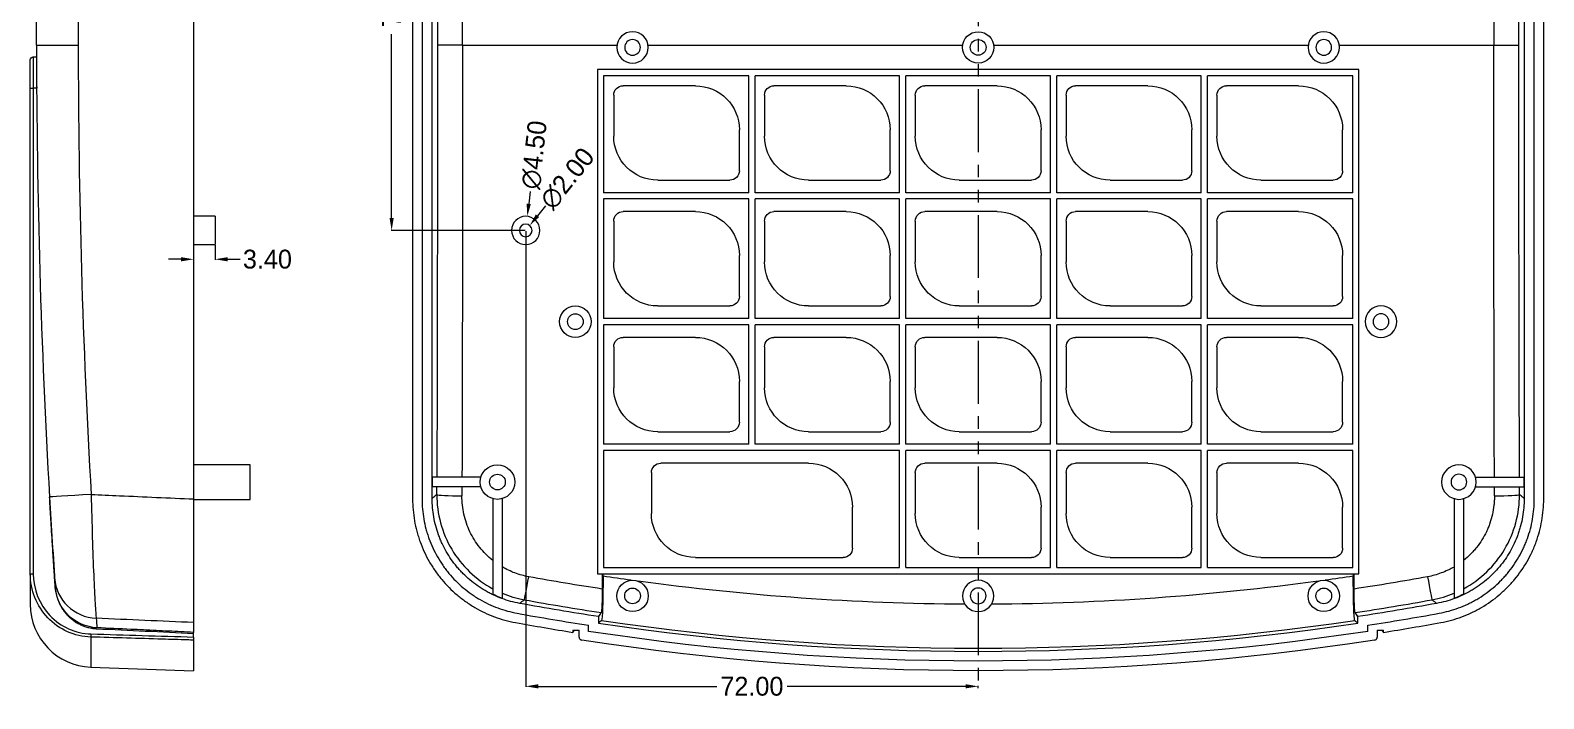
# Model space of a CAD drawing. Extents: x 51 to 693, y 99 to 478.
# Drawn here: x 60.3 to 301.2, y 177.7 to 284 of the extents above; entities that cross this region are included whole.
import ezdxf

# ---------------------------------------------------------------- set-up
doc = ezdxf.new("R2010")
doc.units = 0
doc.header["$MEASUREMENT"] = 0
doc.linetypes.add('PHANTOM', pattern=[2.5, 1.25, -0.25, 0.25, -0.25, 0.25, -0.25])
doc.layers.add('10', color=7, linetype='Continuous')
doc.layers.add('7', color=7, linetype='Continuous')
doc.dimstyles.get("Standard").update_dxf_attribs({"dimtxt": 0.18, "dimasz": 0.18, "dimexe": 0.18, "dimexo": 0.0625, "dimgap": 0.09, "dimtad": 0, "dimtih": 1, "dimtoh": 1, "dimdec": 4, "dimzin": 0, "dimdsep": 46, "dimtxsty": 'Standard', "dimcen": 0.09, "dimadec": 0, "dimazin": 0, "dimtfac": 1, "dimtdec": 4, "dimtofl": 0, "dimtmove": 0, "dimatfit": 3, "dimfxl": 0, "dimtolj": 1, "dimtzin": 0, "dimarcsym": 0})

# ---------------------------------------------------------------- blocks, each defined once
blk = doc.blocks.new('*D582')
at = {"color": 4, "linetype": 'Continuous', "lineweight": 9}
for p, q in [((139.16, 252.08), (139.16, 179.6)), ((141.16, 179.7), (169.57, 179.7)), ((209.16, 179.7), (180.75, 179.7)), ((211.16, 179.39), (211.16, 179.8))]:
    blk.add_line(p, q, dxfattribs=at)
for points in [[(141.16, 180.04), (141.16, 179.37), (139.16, 179.7)], [(209.16, 180.04), (209.16, 179.37), (211.16, 179.7)]]:
    blk.add_solid(points, dxfattribs=at)
at = {"layer": 'Defpoints', "color": 0, "linetype": 'Continuous', "lineweight": 9}
for p in [(139.16, 252.18), (139.16, 179.7), (211.16, 179.29)]:
    blk.add_point(p, dxfattribs=at)
at = {"color": 3, "linetype": 'Continuous', "lineweight": 9, "insert": (175.16, 179.7), "char_height": 3, "attachment_point": 5}
blk.add_mtext('\\A1;72.00', dxfattribs=at)
blk = doc.blocks.new('*D583')
at = {"color": 4, "linetype": 'Continuous', "lineweight": 9}
for p, q in [((116.14, 326.83), (117.93, 326.83)), ((117.83, 324.83), (117.83, 295.59)), ((117.83, 254.18), (117.83, 283.41)), ((139.06, 252.18), (117.73, 252.18))]:
    blk.add_line(p, q, dxfattribs=at)
for points in [[(117.49, 324.83), (118.16, 324.83), (117.83, 326.83)], [(117.49, 254.18), (118.16, 254.18), (117.83, 252.18)]]:
    blk.add_solid(points, dxfattribs=at)
at = {"layer": 'Defpoints', "color": 0, "linetype": 'Continuous', "lineweight": 9}
for p in [(116.04, 326.83), (117.83, 252.18), (139.16, 252.18)]:
    blk.add_point(p, dxfattribs=at)
at = {"color": 3, "linetype": 'Continuous', "lineweight": 9, "insert": (117.83, 289.5), "char_height": 3, "attachment_point": 5, "rotation": 90}
blk.add_mtext('\\A1;74.65', dxfattribs=at)
blk = doc.blocks.new('*D584')
at = {"color": 4, "linetype": 'Continuous', "lineweight": 9}
blk.add_line((139.87, 258.39), (139.64, 256.4), dxfattribs=at)
blk.add_solid([(139.31, 256.44), (139.97, 256.36), (139.42, 254.42)], dxfattribs=at)
at = {"layer": 'Defpoints', "color": 0, "linetype": 'Continuous', "lineweight": 9}
for p in [(139.42, 254.42), (138.91, 249.94)]:
    blk.add_point(p, dxfattribs=at)
at = {"color": 3, "linetype": 'Continuous', "lineweight": 9, "insert": (140.53, 264.19), "char_height": 3, "attachment_point": 5, "rotation": 83.5157}
blk.add_mtext('\\A1;∅4.50', dxfattribs=at)
blk = doc.blocks.new('*D585')
at = {"color": 4, "linetype": 'Continuous', "lineweight": 9}
blk.add_line((142.3, 256.08), (141.04, 254.52), dxfattribs=at)
blk.add_solid([(140.78, 254.73), (141.3, 254.31), (139.79, 252.96)], dxfattribs=at)
at = {"layer": 'Defpoints', "color": 0, "linetype": 'Continuous', "lineweight": 9}
for p in [(139.79, 252.96), (138.54, 251.4)]:
    blk.add_point(p, dxfattribs=at)
at = {"color": 3, "linetype": 'Continuous', "lineweight": 9, "insert": (145.8, 260.43), "char_height": 3, "attachment_point": 5, "rotation": 51.1749}
blk.add_mtext('\\A1;∅2.00', dxfattribs=at)
blk = doc.blocks.new('*D586')
at = {"color": 4, "linetype": 'Continuous', "lineweight": 9}
for p, q in [((86.32, 249.83), (86.32, 247.5)), ((89.72, 249.83), (89.72, 247.5)), ((84.32, 247.6), (82.32, 247.6)), ((91.72, 247.6), (93.72, 247.6))]:
    blk.add_line(p, q, dxfattribs=at)
for points in [[(84.32, 247.93), (84.32, 247.26), (86.32, 247.6)], [(91.72, 247.93), (91.72, 247.26), (89.72, 247.6)]]:
    blk.add_solid(points, dxfattribs=at)
at = {"layer": 'Defpoints', "color": 0, "linetype": 'Continuous', "lineweight": 9}
for p in [(86.32, 249.93), (89.72, 249.93), (89.72, 247.6)]:
    blk.add_point(p, dxfattribs=at)
at = {"color": 3, "linetype": 'Continuous', "lineweight": 9, "insert": (98.06, 247.6), "char_height": 3, "attachment_point": 5}
blk.add_mtext('\\A1;3.40', dxfattribs=at)

msp = doc.modelspace()

# ---------------------------------------------------------------- linework, layer by layer
at = {"linetype": 'Continuous', "lineweight": 9}
for p, q in [((125.014, 210.204), (125.018, 211.43)), ((297.313, 210.204), (297.31, 211.43))]:
    msp.add_line(p, q, dxfattribs=at)
at = {"layer": '10', "color": 7, "linetype": 'Continuous', "lineweight": 9}
for p, q in [((61.321, 281.649), (61.321, 349.975)), ((67.954, 349.975), (67.954, 281.649)), ((293.211, 339.43), (293.211, 281.649)), ((297.205, 281.649), (297.205, 339.43)), ((86.321, 320.554), (86.321, 209.49)), ((121.164, 320.554), (121.164, 209.49)), ((122.664, 320.554), (122.664, 209.49)), ((124.273, 209.585), (124.273, 320.554)), ((298.055, 320.554), (298.055, 209.585)), ((299.664, 209.49), (299.664, 320.554)), ((301.164, 209.49), (301.164, 320.554)), ((125.122, 286.13), (125.122, 281.649)), ((129.117, 281.649), (129.117, 285.946)), ((60.803, 279.789), (61.322, 279.807)), ((61.321, 281.649), (67.954, 281.649)), ((129.117, 281.649), (125.122, 281.649)), ((129.117, 281.649), (153.691, 281.649)), ((158.636, 281.649), (208.691, 281.649)), ((213.636, 281.649), (263.691, 281.649)), ((268.636, 281.649), (293.211, 281.649)), ((293.211, 281.649), (297.205, 281.649)), ((60.321, 274.792), (60.321, 279.289)), ((271.764, 277.78), (150.564, 277.78)), ((150.564, 277.78), (150.564, 197.58)), ((271.764, 197.58), (271.764, 277.78)), ((60.321, 274.792), (60.803, 274.792)), ((60.321, 197.591), (60.321, 274.792)), ((61.339, 274.81), (60.803, 274.792)), ((60.803, 274.792), (60.803, 197.591)), ((151.564, 276.78), (151.564, 258.18)), ((174.664, 276.78), (151.564, 276.78)), ((166.164, 275.18), (154.664, 275.18)), ((174.664, 258.18), (174.664, 276.78)), ((175.664, 258.18), (175.664, 276.78)), ((198.664, 276.78), (175.664, 276.78)), ((190.164, 275.18), (178.664, 275.18)), ((198.664, 258.18), (198.664, 276.78)), ((222.664, 276.78), (199.664, 276.78)), ((199.664, 258.18), (199.664, 276.78)), ((214.164, 275.18), (202.664, 275.18)), ((222.664, 258.18), (222.664, 276.78)), ((246.664, 276.78), (223.664, 276.78)), ((223.664, 258.18), (223.664, 276.78)), ((238.164, 275.18), (226.664, 275.18)), ((246.664, 258.18), (246.664, 276.78)), ((270.764, 276.78), (247.664, 276.78)), ((247.664, 258.18), (247.664, 276.78)), ((262.164, 275.18), (250.664, 275.18)), ((270.764, 258.18), (270.764, 276.78)), ((153.164, 273.68), (153.164, 267.18)), ((177.164, 273.68), (177.164, 267.18)), ((201.164, 273.68), (201.164, 267.18)), ((225.164, 273.68), (225.164, 267.18)), ((249.164, 273.68), (249.164, 267.18)), ((173.164, 261.68), (173.164, 268.18)), ((197.164, 261.68), (197.164, 268.18)), ((221.164, 261.68), (221.164, 268.18)), ((245.164, 261.68), (245.164, 268.18)), ((269.164, 261.68), (269.164, 268.18)), ((160.164, 260.18), (171.664, 260.18)), ((184.164, 260.18), (195.664, 260.18)), ((208.164, 260.18), (219.664, 260.18)), ((232.164, 260.18), (243.664, 260.18)), ((256.164, 260.18), (267.664, 260.18)), ((174.664, 258.18), (151.564, 258.18)), ((198.664, 258.18), (175.664, 258.18)), ((222.664, 258.18), (199.664, 258.18)), ((246.664, 258.18), (223.664, 258.18)), ((270.764, 258.18), (247.664, 258.18)), ((151.564, 257.18), (151.564, 238.18)), ((174.664, 257.18), (151.564, 257.18)), ((174.664, 238.18), (174.664, 257.18)), ((198.664, 257.18), (175.664, 257.18)), ((175.664, 238.18), (175.664, 257.18)), ((198.664, 238.18), (198.664, 257.18)), ((199.664, 238.18), (199.664, 257.18)), ((222.664, 257.18), (199.664, 257.18)), ((222.664, 238.18), (222.664, 257.18)), ((246.664, 257.18), (223.664, 257.18)), ((223.664, 238.18), (223.664, 257.18)), ((246.664, 238.18), (246.664, 257.18)), ((270.764, 257.18), (247.664, 257.18)), ((247.664, 238.18), (247.664, 257.18)), ((270.764, 238.18), (270.764, 257.18)), ((153.164, 253.68), (153.164, 247.18)), ((166.164, 255.18), (154.664, 255.18)), ((177.164, 253.68), (177.164, 247.18)), ((190.164, 255.18), (178.664, 255.18)), ((201.164, 253.68), (201.164, 247.18)), ((214.164, 255.18), (202.664, 255.18)), ((225.164, 253.68), (225.164, 247.18)), ((238.164, 255.18), (226.664, 255.18)), ((249.164, 253.68), (249.164, 247.18)), ((262.164, 255.18), (250.664, 255.18)), ((173.164, 241.68), (173.164, 248.18)), ((197.164, 241.68), (197.164, 248.18)), ((221.164, 241.68), (221.164, 248.18)), ((245.164, 241.68), (245.164, 248.18)), ((269.164, 241.68), (269.164, 248.18)), ((160.164, 240.18), (171.664, 240.18)), ((184.164, 240.18), (195.664, 240.18)), ((208.164, 240.18), (219.664, 240.18)), ((232.164, 240.18), (243.664, 240.18)), ((256.164, 240.18), (267.664, 240.18)), ((174.664, 238.18), (151.564, 238.18)), ((151.564, 237.18), (151.564, 218.18)), ((174.664, 237.18), (151.564, 237.18)), ((174.664, 218.18), (174.664, 237.18)), ((198.664, 238.18), (175.664, 238.18)), ((198.664, 237.18), (175.664, 237.18)), ((175.664, 218.18), (175.664, 237.18)), ((198.664, 218.18), (198.664, 237.18)), ((222.664, 238.18), (199.664, 238.18)), ((222.664, 237.18), (199.664, 237.18)), ((199.664, 218.18), (199.664, 237.18)), ((222.664, 218.18), (222.664, 237.18)), ((246.664, 238.18), (223.664, 238.18)), ((246.664, 237.18), (223.664, 237.18)), ((223.664, 218.18), (223.664, 237.18)), ((246.664, 218.18), (246.664, 237.18)), ((270.764, 238.18), (247.664, 238.18)), ((270.764, 237.18), (247.664, 237.18)), ((247.664, 218.18), (247.664, 237.18)), ((270.764, 218.18), (270.764, 237.18)), ((153.164, 233.68), (153.164, 227.18)), ((166.164, 235.18), (154.664, 235.18)), ((177.164, 233.68), (177.164, 227.18)), ((190.164, 235.18), (178.664, 235.18)), ((201.164, 233.68), (201.164, 227.18)), ((214.164, 235.18), (202.664, 235.18)), ((225.164, 233.68), (225.164, 227.18)), ((238.164, 235.18), (226.664, 235.18)), ((249.164, 233.68), (249.164, 227.18)), ((262.164, 235.18), (250.664, 235.18)), ((173.164, 221.68), (173.164, 228.18)), ((197.164, 221.68), (197.164, 228.18)), ((221.164, 221.68), (221.164, 228.18)), ((245.164, 221.68), (245.164, 228.18)), ((269.164, 221.68), (269.164, 228.18)), ((160.164, 220.18), (171.664, 220.18)), ((184.164, 220.18), (195.664, 220.18)), ((208.164, 220.18), (219.664, 220.18)), ((232.164, 220.18), (243.664, 220.18)), ((256.164, 220.18), (267.664, 220.18)), ((174.664, 218.18), (151.564, 218.18)), ((198.664, 217.18), (151.564, 217.18)), ((151.564, 217.18), (151.564, 198.58)), ((198.664, 218.18), (175.664, 218.18)), ((198.664, 198.58), (198.664, 217.18)), ((222.664, 218.18), (199.664, 218.18)), ((199.664, 198.58), (199.664, 217.18)), ((222.664, 217.18), (199.664, 217.18)), ((222.664, 198.58), (222.664, 217.18)), ((246.664, 218.18), (223.664, 218.18)), ((246.664, 217.18), (223.664, 217.18)), ((223.664, 198.58), (223.664, 217.18)), ((246.664, 198.58), (246.664, 217.18)), ((270.764, 218.18), (247.664, 218.18)), ((247.664, 198.58), (247.664, 217.18)), ((270.764, 217.18), (247.664, 217.18)), ((270.764, 198.58), (270.764, 217.18)), ((95.321, 214.93), (86.321, 214.93)), ((95.321, 212.18), (95.321, 214.93)), ((184.164, 215.18), (160.664, 215.18)), ((214.164, 215.18), (202.664, 215.18)), ((238.164, 215.18), (226.664, 215.18)), ((262.164, 215.18), (250.664, 215.18)), ((95.321, 209.43), (95.321, 212.18)), ((124.325, 211.43), (124.325, 212.93)), ((132.018, 212.93), (124.325, 212.93)), ((159.164, 213.68), (159.164, 207.18)), ((201.164, 213.68), (201.164, 207.18)), ((225.164, 213.68), (225.164, 207.18)), ((249.164, 213.68), (249.164, 207.18)), ((290.309, 212.93), (298.002, 212.93)), ((298.002, 212.93), (298.002, 211.43)), ((132.018, 211.43), (124.325, 211.43)), ((133.914, 209.534), (133.914, 194.343)), ((135.414, 209.534), (135.414, 193.705)), ((286.914, 209.534), (286.914, 193.705)), ((288.414, 209.534), (288.414, 194.343)), ((290.309, 211.43), (298.002, 211.43)), ((86.321, 209.43), (95.321, 209.43)), ((191.164, 201.68), (191.164, 208.18)), ((221.164, 201.68), (221.164, 208.18)), ((245.164, 201.68), (245.164, 208.18)), ((269.164, 201.68), (269.164, 208.18)), ((166.164, 200.18), (189.664, 200.18)), ((208.164, 200.18), (219.664, 200.18)), ((232.164, 200.18), (243.664, 200.18)), ((256.164, 200.18), (267.664, 200.18)), ((60.321, 197.591), (60.803, 197.591)), ((60.321, 197.591), (60.321, 192.745)), ((150.564, 197.58), (271.764, 197.58)), ((151.469, 197.219), (151.469, 197.58)), ((151.564, 198.58), (198.664, 198.58)), ((199.664, 198.58), (222.664, 198.58)), ((223.664, 198.58), (246.664, 198.58)), ((247.664, 198.58), (270.764, 198.58)), ((270.859, 197.58), (270.859, 197.219)), ((150.735, 190.801), (150.735, 189.752)), ((271.592, 189.752), (271.592, 190.801)), ((86.321, 189.842), (86.321, 188.285)), ((86.321, 187.543), (86.321, 188.127)), ((146.665, 188.628), (147.665, 188.628)), ((147.664, 187.543), (147.664, 188.127)), ((149.164, 188.441), (149.164, 189.412)), ((273.164, 188.441), (273.164, 189.412)), ((274.663, 188.628), (275.663, 188.628)), ((274.664, 188.127), (274.664, 187.543)), ((69.972, 187.538), (69.972, 182.751)), ((86.321, 187.049), (86.321, 182.18)), ((69.972, 182.751), (86.321, 182.18))]:
    msp.add_line(p, q, dxfattribs=at)
at = {"layer": '10', "color": 1, "linetype": 'Continuous', "lineweight": 9}
for p, q in [((89.721, 254.43), (86.321, 254.43)), ((89.721, 254.43), (89.721, 252.18)), ((89.721, 252.18), (89.721, 249.93)), ((86.32, 249.93), (89.721, 249.93))]:
    msp.add_line(p, q, dxfattribs=at)
at = {"layer": '10', "color": 7, "linetype": 'Continuous', "lineweight": 9, "extrusion": (0, 0, -1)}
for centre, radius in [((-156.164, 281.28), 2.5), ((-156.164, 281.28), 1.25), ((-266.164, 281.28), 2.5), ((-266.164, 281.28), 1.25), ((-275.264, 237.68), 2.5), ((-275.264, 237.68), 1.25), ((-287.664, 212.18), 2.75), ((-287.664, 212.18), 1.25), ((-211.164, 194.08), 2.5), ((-211.164, 194.08), 1.25)]:
    msp.add_circle(centre, radius, dxfattribs=at)
at = {"layer": '10', "color": 7, "linetype": 'Continuous', "lineweight": 9}
for centre, radius in [((211.164, 281.28), 2.5), ((211.164, 281.28), 1.25), ((147.064, 237.68), 2.5), ((147.064, 237.68), 1.25), ((134.664, 212.18), 2.75), ((134.664, 212.18), 1.25), ((156.164, 194.08), 2.5), ((156.164, 194.08), 1.25), ((266.164, 194.08), 2.5), ((266.164, 194.08), 1.25)]:
    msp.add_circle(centre, radius, dxfattribs=at)
at = {"layer": '10', "color": 1, "linetype": 'Continuous', "lineweight": 9, "extrusion": (1.22461e-16, 0, -1)}
for radius in [2.25, 1]:
    msp.add_circle((-139.164, 252.18), radius, dxfattribs=at)
at = {"layer": '10', "color": 7, "linetype": 'Continuous', "lineweight": 9, "extrusion": (1.22461e-16, 0, -1)}
for centre, radius, start, end in [((-60.821, 279.289), 0.5, 0, 88), ((-154.664, 273.68), 1.5, 0, 90), ((-166.164, 268.18), 7, 90, 180), ((-178.664, 273.68), 1.5, 0, 90), ((-190.164, 268.18), 7, 90, 180), ((-202.664, 273.68), 1.5, 0, 90), ((-214.164, 268.18), 7, 90, 180), ((-226.664, 273.68), 1.5, 0, 90), ((-238.164, 268.18), 7, 90, 180), ((-250.664, 273.68), 1.5, 0, 90), ((-262.164, 268.18), 7, 90, 180), ((-160.164, 267.18), 7, 270, 0), ((-184.164, 267.18), 7, 270, 0), ((-208.164, 267.18), 7, 270, 0), ((-232.164, 267.18), 7, 270, 0), ((-256.164, 267.18), 7, 270, 0), ((-171.664, 261.68), 1.5, 180, 270), ((-195.664, 261.68), 1.5, 180, 270), ((-219.664, 261.68), 1.5, 180, 270), ((-243.664, 261.68), 1.5, 180, 270), ((-267.664, 261.68), 1.5, 180, 270), ((-154.664, 253.68), 1.5, 0, 90), ((-166.164, 248.18), 7, 90, 180), ((-178.664, 253.68), 1.5, 0, 90), ((-190.164, 248.18), 7, 90, 180), ((-202.664, 253.68), 1.5, 0, 90), ((-214.164, 248.18), 7, 90, 180), ((-226.664, 253.68), 1.5, 0, 90), ((-238.164, 248.18), 7, 90, 180), ((-250.664, 253.68), 1.5, 0, 90), ((-262.164, 248.18), 7, 90, 180), ((-160.164, 247.18), 7, 270, 0), ((-184.164, 247.18), 7, 270, 0), ((-208.164, 247.18), 7, 270, 0), ((-232.164, 247.18), 7, 270, 0), ((-256.164, 247.18), 7, 270, 0), ((-171.664, 241.68), 1.5, 180, 270), ((-195.664, 241.68), 1.5, 180, 270), ((-219.664, 241.68), 1.5, 180, 270), ((-243.664, 241.68), 1.5, 180, 270), ((-267.664, 241.68), 1.5, 180, 270), ((-154.664, 233.68), 1.5, 0, 90), ((-166.164, 228.18), 7, 90, 180), ((-178.664, 233.68), 1.5, 0, 90), ((-190.164, 228.18), 7, 90, 180), ((-202.664, 233.68), 1.5, 0, 90), ((-214.164, 228.18), 7, 90, 180), ((-226.664, 233.68), 1.5, 0, 90), ((-238.164, 228.18), 7, 90, 180), ((-250.664, 233.68), 1.5, 0, 90), ((-262.164, 228.18), 7, 90, 180), ((-160.164, 227.18), 7, 270, 0), ((-184.164, 227.18), 7, 270, 0), ((-208.164, 227.18), 7, 270, 0), ((-232.164, 227.18), 7, 270, 0), ((-256.164, 227.18), 7, 270, 0), ((-171.664, 221.68), 1.5, 180, 270), ((-195.664, 221.68), 1.5, 180, 270), ((-219.664, 221.68), 1.5, 180, 270), ((-243.664, 221.68), 1.5, 180, 270), ((-267.664, 221.68), 1.5, 180, 270), ((-160.664, 213.68), 1.5, 0, 90), ((-184.164, 208.18), 7, 90, 180), ((-202.664, 213.68), 1.5, 0, 90), ((-214.164, 208.18), 7, 90, 180), ((-226.664, 213.68), 1.5, 0, 90), ((-238.164, 208.18), 7, 90, 180), ((-250.664, 213.68), 1.5, 0, 90), ((-262.164, 208.18), 7, 90, 180), ((-166.164, 207.18), 7, 270, 0), ((-208.164, 207.18), 7, 270, 0), ((-232.164, 207.18), 7, 270, 0), ((-256.164, 207.18), 7, 270, 0), ((-189.664, 201.68), 1.5, 180, 270), ((-219.664, 201.68), 1.5, 180, 270), ((-243.664, 201.68), 1.5, 180, 270), ((-267.664, 201.68), 1.5, 180, 270), ((-211.164, 593.18), 400.435, 277.92621, 278.57334), ((-211.164, 593.18), 400.435, 270.30293, 277.76682), ((-211.164, 593.18), 400.435, 262.23318, 269.69707), ((-211.164, 593.18), 400.435, 261.42666, 262.07379), ((-211.164, 593.18), 411, 261.17181, 278.82819)]:
    msp.add_arc(centre, radius, start, end, dxfattribs=at)
at = {"layer": '10', "color": 7, "linetype": 'Continuous', "lineweight": 9}
for centre, radius, start, end in [((70.321, 192.745), 10, 180, 268), ((211.164, 593.18), 408.5, 259.65675, 261.27021), ((211.164, 593.18), 408.5, 278.72979, 280.34325), ((211.164, 593.18), 410, 259.65675, 260.94883), ((211.164, 593.18), 407.928, 261.48116, 278.51884), ((211.164, 593.18), 407.431, 261.54141, 278.45859), ((211.164, 593.18), 410, 279.05117, 280.34325)]:
    msp.add_arc(centre, radius, start, end, dxfattribs=at)
at = {"layer": '10', "color": 7, "linetype": 'Continuous', "lineweight": 9, "extrusion": (0, 0, -1)}
for radius, start, end in [(406.891, 278.54072, 280.3294), (406.891, 259.6706, 261.45928), (409.46, 261.29084, 278.70916)]:
    msp.add_arc((-211.164, 593.18), radius, start, end, dxfattribs=at)
at = {"layer": '10', "color": 7, "linetype": 'Continuous', "lineweight": 9}
for centre, major_axis, ratio, start_param, end_param in [((60.821, 274.786), (-0.017, 5.002), 0.0034844, 0.0001095, 1.5696879), ((1309.276, 281.649), (0, 1247.956), 1, 1.5707963, 1.6284012), ((1308.91, 281.649), (-1240.956, 0), 1, 0, 0.0576049), ((70.379, 210.204), (-6.988, -0.403), 0.0030173, 4.7646619, 6.2831853), ((1309.276, 281.649), (0, 1247.956), 1, 1.6284008, 1.6399514), ((129.009, 210.204), (-4, 0.012), 0.0575728, 0.052447, 1.5709703), ((293.319, 210.204), (4, 0.012), 0.0575728, 4.712215, 6.2307384), ((71.184, 197.393), (-6.984, -0.475), 0.9838749, 0, 1.4515765), ((139.64, 197.393), (-0.714, -3.936), 0.0121438, 0.0523637, 1.5039403), ((282.687, 197.393), (0.714, -3.936), 0.0121438, 4.779245, 6.2308216), ((69.989, 188.032), (-0.015, -0.5), 0.0348839, 4.7134338, 6.1302974)]:
    msp.add_ellipse(centre, major_axis=major_axis, ratio=ratio, start_param=start_param, end_param=end_param, dxfattribs=at)
at = {"layer": '10', "color": 7, "linetype": 'Continuous', "lineweight": 9, "extrusion": (1.22461e-16, 2.18953e-47, -1)}
msp.add_ellipse((60.086, 281.649), major_axis=(0, 1240.956), ratio=0.0524078, start_param=1.5707963, end_param=1.6262011, dxfattribs=at)
at = {"layer": '10', "color": 7, "linetype": 'Continuous', "lineweight": 9, "extrusion": (1.22461e-16, 0, -1)}
for centre, major_axis, ratio, start_param, end_param in [((64.081, 281.649), (0, 1244.956), 0.0522394, 1.5707963, 1.6260229), ((358.247, 281.649), (0, 1244.956), 0.0522394, 4.6571624, 4.712389), ((362.241, 281.649), (0, 1240.956), 0.0524078, 4.6569842, 4.712389), ((64.486, 281.206), (0.023, 1241.052), 0.0520772, 1.6270488, 1.6282241), ((107.916, 281.734), (-0.003, 1245.573), 0.0349378, 1.6384107, 1.6403472), ((314.242, 281.401), (-0.009, 1243.13), 0.0348703, 4.64297, 4.6449103)]:
    msp.add_ellipse(centre, major_axis=major_axis, ratio=ratio, start_param=start_param, end_param=end_param, dxfattribs=at)
at = {"layer": '10', "color": 7, "linetype": 'Continuous', "lineweight": 9, "extrusion": (1.22461e-16, 1.50463e-36, -1)}
msp.add_ellipse((359.807, 283.353), major_axis=(0.09, 1259.881), ratio=0.0528595, start_param=4.654109, end_param=4.6552668, dxfattribs=at)
at = {"layer": '10', "color": 7, "linetype": 'Continuous', "lineweight": 9}
for points, knots in [([(61.322, 279.807), (61.304, 279.806), (61.292, 279.263), (61.297, 277.42), (61.312, 276.13), (61.339, 274.81)], [0, 0, 0, 0, 0.5, 0.5, 1, 1, 1, 1]), ([(64.2, 196.918), (64.196, 196.987), (64.19, 197.072), (64.176, 197.274), (64.168, 197.39), (64.142, 197.785), (64.12, 198.109), (64.088, 198.591), (64.081, 198.692), (64.067, 198.899), (64.06, 199.006), (64.038, 199.337), (64.023, 199.569), (63.975, 200.303), (63.94, 200.841), (63.892, 201.576), (63.883, 201.726), (63.863, 202.03), (63.853, 202.184), (63.824, 202.651), (63.803, 202.971), (63.742, 203.953), (63.699, 204.638), (63.644, 205.535), (63.633, 205.716), (63.611, 206.078), (63.6, 206.26), (63.567, 206.808), (63.545, 207.176), (63.479, 208.287), (63.435, 209.039), (63.391, 209.801)], [0, 0, 0, 0, 0.0625, 0.0625, 0.125, 0.125, 0.25, 0.25, 0.28125, 0.28125, 0.3125, 0.3125, 0.375, 0.375, 0.5, 0.5, 0.53125, 0.53125, 0.5625, 0.5625, 0.625, 0.625, 0.75, 0.75, 0.78125, 0.78125, 0.8125, 0.8125, 0.875, 0.875, 1, 1, 1, 1]), ([(70.013, 210.204), (70.065, 207.865), (70.126, 205.586), (70.263, 201.193), (70.336, 199.18), (70.487, 195.594), (70.561, 194.09), (70.701, 191.74), (70.764, 190.933), (70.818, 190.514)], [0, 0, 0, 0, 0.25, 0.25, 0.5, 0.5, 0.75, 0.75, 1, 1, 1, 1]), ([(70.013, 210.204), (71.511, 210.138), (73.009, 210.073), (74.507, 210.007), (78.445, 209.835), (82.383, 209.662), (86.321, 209.49)], [0, 0, 0, 0, 0.2756058, 0.2756058, 0.2756058, 1, 1, 1, 1]), ([(125.014, 210.204), (124.936, 210.138), (124.857, 210.073), (124.779, 210.007), (124.61, 209.866), (124.441, 209.725), (124.273, 209.585)], [0, 0, 0, 0, 0.3176159, 0.3176159, 0.3176159, 1, 1, 1, 1]), ([(138.205, 192.883), (137.229, 193.061), (136.282, 193.321), (134.905, 193.83), (134.453, 194.019), (133.786, 194.334), (133.566, 194.443), (133.128, 194.673), (132.911, 194.793), (131.841, 195.417), (131.04, 195.984), (129.918, 196.931), (129.557, 197.263), (129.037, 197.786), (128.867, 197.965), (128.534, 198.33), (128.37, 198.518), (127.578, 199.468), (127.018, 200.273), (126.286, 201.546), (126.061, 201.981), (125.749, 202.651), (125.65, 202.877), (125.461, 203.335), (125.372, 203.567), (124.951, 204.728), (124.699, 205.675), (124.445, 207.122), (124.381, 207.609), (124.295, 208.591), (124.273, 209.088), (124.273, 209.585)], [0, 0, 0, 0, 0.125, 0.125, 0.1875, 0.1875, 0.21875, 0.21875, 0.25, 0.25, 0.375, 0.375, 0.4375, 0.4375, 0.46875, 0.46875, 0.5, 0.5, 0.625, 0.625, 0.6875, 0.6875, 0.71875, 0.71875, 0.75, 0.75, 0.875, 0.875, 0.9375, 0.9375, 1, 1, 1, 1]), ([(125.014, 210.204), (125.012, 208.665), (125.213, 207.16), (126.015, 204.218), (126.619, 202.794), (128.167, 200.183), (129.134, 198.963), (131.323, 196.859), (132.571, 195.947), (133.914, 195.222)], [0, 0, 0, 0, 0.25, 0.25, 0.5, 0.5, 0.75, 0.75, 1, 1, 1, 1]), ([(133.914, 199.722), (133.531, 200.026), (133.167, 200.351), (132.476, 201.042), (132.149, 201.409), (131.533, 202.183), (131.25, 202.585), (130.733, 203.413), (130.498, 203.841), (130.077, 204.722), (129.891, 205.176), (129.567, 206.111), (129.434, 206.583), (129.22, 207.537), (129.14, 208.018), (129.034, 208.989), (129.007, 209.479), (129.009, 209.974)], [0, 0, 0, 0, 0.125, 0.125, 0.25, 0.25, 0.375, 0.375, 0.5, 0.5, 0.625, 0.625, 0.75, 0.75, 0.875, 0.875, 1, 1, 1, 1]), ([(298.055, 209.585), (298.055, 208.592), (297.969, 207.614), (297.715, 206.168), (297.61, 205.689), (297.42, 204.977), (297.352, 204.74), (297.204, 204.269), (297.125, 204.034), (296.703, 202.869), (296.289, 201.979), (295.558, 200.706), (295.296, 200.292), (294.875, 199.686), (294.73, 199.486), (294.43, 199.093), (294.275, 198.899), (293.483, 197.949), (292.791, 197.254), (291.669, 196.306), (291.282, 196.005), (290.678, 195.579), (290.474, 195.441), (290.057, 195.173), (289.845, 195.043), (288.778, 194.421), (287.891, 194.004), (286.514, 193.494), (286.046, 193.344), (285.095, 193.083), (284.611, 192.972), (284.122, 192.883)], [0, 0, 0, 0, 0.125, 0.125, 0.1875, 0.1875, 0.21875, 0.21875, 0.25, 0.25, 0.375, 0.375, 0.4375, 0.4375, 0.46875, 0.46875, 0.5, 0.5, 0.625, 0.625, 0.6875, 0.6875, 0.71875, 0.71875, 0.75, 0.75, 0.875, 0.875, 0.9375, 0.9375, 1, 1, 1, 1]), ([(288.414, 195.222), (289.763, 195.951), (290.997, 196.853), (293.193, 198.961), (294.156, 200.177), (295.704, 202.785), (296.311, 204.216), (297.111, 207.147), (297.316, 208.665), (297.313, 210.204)], [0, 0, 0, 0, 0.25, 0.25, 0.5, 0.5, 0.75, 0.75, 1, 1, 1, 1]), ([(293.319, 209.974), (293.319, 209.726), (293.313, 209.479), (293.287, 208.986), (293.267, 208.741), (293.187, 208.011), (293.106, 207.529), (292.893, 206.578), (292.759, 206.109), (292.519, 205.413), (292.431, 205.182), (292.244, 204.725), (292.144, 204.5), (291.827, 203.837), (291.592, 203.41), (291.076, 202.583), (290.794, 202.184), (290.336, 201.606), (290.177, 201.417), (289.848, 201.049), (289.679, 200.87), (289.16, 200.35), (288.795, 200.025), (288.414, 199.722)], [0, 0, 0, 0, 0.0625, 0.0625, 0.125, 0.125, 0.25, 0.25, 0.375, 0.375, 0.4375, 0.4375, 0.5, 0.5, 0.625, 0.625, 0.75, 0.75, 0.8125, 0.8125, 0.875, 0.875, 1, 1, 1, 1]), ([(298.055, 209.585), (297.886, 209.725), (297.717, 209.866), (297.549, 210.007), (297.47, 210.073), (297.392, 210.138), (297.313, 210.204)], [0, 0, 0, 0, 0.6823841, 0.6823841, 0.6823841, 1, 1, 1, 1]), ([(86.321, 209.49), (86.321, 207.155), (86.321, 204.879), (86.321, 200.494), (86.321, 198.485), (86.321, 194.909), (86.321, 193.409), (86.321, 191.067), (86.321, 190.262), (86.321, 189.842)], [0, 0, 0, 0, 0.25, 0.25, 0.5, 0.5, 0.75, 0.75, 1, 1, 1, 1]), ([(121.164, 209.49), (121.164, 208.323), (121.265, 207.172), (121.563, 205.471), (121.687, 204.908), (121.91, 204.07), (121.991, 203.792), (122.164, 203.238), (122.258, 202.961), (122.754, 201.591), (123.24, 200.544), (124.1, 199.046), (124.408, 198.559), (124.904, 197.846), (125.074, 197.612), (125.427, 197.149), (125.609, 196.921), (126.541, 195.803), (127.355, 194.985), (128.674, 193.87), (129.13, 193.517), (129.839, 193.015), (130.08, 192.853), (130.57, 192.537), (130.819, 192.385), (132.074, 191.653), (133.117, 191.161), (134.738, 190.561), (135.287, 190.384), (136.406, 190.077), (136.976, 189.947), (137.55, 189.842)], [0, 0, 0, 0, 0.125, 0.125, 0.1875, 0.1875, 0.21875, 0.21875, 0.25, 0.25, 0.375, 0.375, 0.4375, 0.4375, 0.46875, 0.46875, 0.5, 0.5, 0.625, 0.625, 0.6875, 0.6875, 0.71875, 0.71875, 0.75, 0.75, 0.875, 0.875, 0.9375, 0.9375, 1, 1, 1, 1]), ([(122.664, 209.49), (122.664, 208.41), (122.758, 207.346), (123.033, 205.773), (123.148, 205.252), (123.354, 204.478), (123.428, 204.22), (123.589, 203.708), (123.675, 203.452), (124.134, 202.184), (124.584, 201.216), (125.379, 199.831), (125.806, 199.155), (126.28, 198.504), (126.606, 198.076), (126.775, 197.865), (127.637, 196.831), (128.389, 196.075), (129.609, 195.043), (130.242, 194.553), (130.91, 194.102), (131.363, 193.811), (131.594, 193.67), (132.754, 192.993), (133.719, 192.538), (135.218, 191.983), (135.726, 191.819), (136.761, 191.535), (137.288, 191.415), (137.82, 191.318)], [0, 0, 0, 0, 0.125, 0.125, 0.1875, 0.1875, 0.21875, 0.21875, 0.25, 0.25, 0.375, 0.375, 0.4375, 0.46875, 0.46875, 0.5, 0.5, 0.625, 0.625, 0.6875, 0.71875, 0.71875, 0.75, 0.75, 0.875, 0.875, 0.9375, 0.9375, 1, 1, 1, 1]), ([(284.508, 191.318), (285.57, 191.512), (286.6, 191.795), (288.098, 192.349), (288.59, 192.555), (289.315, 192.897), (289.555, 193.016), (290.031, 193.266), (290.267, 193.397), (291.431, 194.076), (292.303, 194.692), (293.523, 195.723), (294.111, 196.265), (294.666, 196.848), (295.028, 197.246), (295.206, 197.45), (296.068, 198.483), (296.677, 199.359), (297.473, 200.744), (297.842, 201.455), (298.165, 202.193), (298.371, 202.691), (298.468, 202.943), (298.926, 204.207), (299.2, 205.237), (299.477, 206.811), (299.546, 207.341), (299.64, 208.41), (299.664, 208.95), (299.664, 209.49)], [0, 0, 0, 0, 0.125, 0.125, 0.1875, 0.1875, 0.21875, 0.21875, 0.25, 0.25, 0.375, 0.375, 0.4375, 0.46875, 0.46875, 0.5, 0.5, 0.625, 0.625, 0.6875, 0.71875, 0.71875, 0.75, 0.75, 0.875, 0.875, 0.9375, 0.9375, 1, 1, 1, 1]), ([(284.777, 189.842), (285.926, 190.052), (287.04, 190.358), (288.659, 190.957), (289.191, 191.18), (289.975, 191.55), (290.234, 191.679), (290.749, 191.949), (291.004, 192.091), (292.263, 192.825), (293.205, 193.491), (294.524, 194.606), (294.948, 194.997), (295.56, 195.612), (295.76, 195.822), (296.152, 196.252), (296.344, 196.472), (297.276, 197.59), (297.935, 198.537), (298.795, 200.035), (299.061, 200.547), (299.427, 201.335), (299.544, 201.601), (299.766, 202.139), (299.871, 202.412), (300.366, 203.778), (300.662, 204.892), (300.961, 206.594), (301.037, 207.167), (301.138, 208.322), (301.164, 208.906), (301.164, 209.49)], [0, 0, 0, 0, 0.125, 0.125, 0.1875, 0.1875, 0.21875, 0.21875, 0.25, 0.25, 0.375, 0.375, 0.4375, 0.4375, 0.46875, 0.46875, 0.5, 0.5, 0.625, 0.625, 0.6875, 0.6875, 0.71875, 0.71875, 0.75, 0.75, 0.875, 0.875, 0.9375, 0.9375, 1, 1, 1, 1]), ([(69.972, 187.538), (68.677, 187.577), (67.414, 187.868), (65.066, 188.917), (63.999, 189.672), (61.344, 192.447), (60.321, 194.999), (60.321, 197.591)], [0, 0, 0, 0, 0.25, 0.25, 0.5, 0.5, 1, 1, 1, 1]), ([(60.803, 197.591), (60.803, 195.127), (61.772, 192.704), (64.294, 190.063), (65.308, 189.344), (67.54, 188.346), (68.741, 188.069), (69.972, 188.032)], [0, 0, 0, 0, 0.5, 0.5, 0.75, 0.75, 1, 1, 1, 1]), ([(139.64, 197.122), (139.265, 197.19), (138.893, 197.275), (138.163, 197.476), (137.804, 197.592), (136.748, 197.985), (136.068, 198.307), (135.414, 198.691)], [0, 0, 0, 0, 0.25, 0.25, 0.5, 0.5, 1, 1, 1, 1]), ([(286.914, 198.691), (286.75, 198.595), (286.583, 198.502), (286.248, 198.325), (286.079, 198.24), (285.568, 197.997), (285.221, 197.851), (284.164, 197.459), (283.438, 197.258), (282.687, 197.122)], [0, 0, 0, 0, 0.125, 0.125, 0.25, 0.25, 0.5, 0.5, 1, 1, 1, 1]), ([(64.304, 195.416), (64.306, 195.378), (64.312, 195.301), (64.323, 195.182), (64.337, 195.055), (64.355, 194.921), (64.378, 194.762), (64.423, 194.506), (64.518, 194.073), (64.685, 193.527), (64.917, 192.954), (65.196, 192.401), (65.496, 191.92), (65.76, 191.563), (65.944, 191.337), (66.087, 191.171), (66.231, 191.015), (66.325, 190.919), (66.37, 190.874)], [0, 0, 0, 0, 0.0219744, 0.0454923, 0.0705522, 0.0971529, 0.1252933, 0.1647184, 0.2499355, 0.3861128, 0.5003882, 0.6135526, 0.749818, 0.833223, 0.87536, 0.9209629, 0.9625107, 1, 1, 1, 1]), ([(70.919, 189.017), (69.235, 189.097), (67.609, 189.815), (65.222, 192.137), (64.459, 193.736), (64.305, 195.416)], [0, 0, 0, 0, 0.5, 0.5, 1, 1, 1, 1]), ([(151.329, 195.173), (151.326, 194.196), (151.312, 193.267), (151.263, 191.895), (151.231, 191.478), (151.197, 191.432)], [0, 0, 0, 0, 0.5, 0.5, 1, 1, 1, 1]), ([(151.469, 197.219), (151.469, 196.311), (151.463, 195.422), (151.44, 193.746), (151.422, 192.977), (151.357, 191.029), (151.296, 190.235), (151.233, 190.181)], [0, 0, 0, 0, 0.25, 0.25, 0.5, 0.5, 1, 1, 1, 1]), ([(271.095, 190.181), (271.063, 190.208), (271.032, 190.412), (270.975, 191.147), (270.949, 191.676), (270.884, 193.62), (270.859, 195.404), (270.859, 197.219)], [0, 0, 0, 0, 0.25, 0.25, 0.5, 0.5, 1, 1, 1, 1]), ([(271.131, 191.432), (271.097, 191.478), (271.064, 191.896), (271.016, 193.264), (271.001, 194.197), (270.999, 195.173)], [0, 0, 0, 0, 0.5, 0.5, 1, 1, 1, 1]), ([(135.414, 194.505), (135.975, 194.27), (136.549, 194.065), (137.428, 193.804), (137.724, 193.724), (138.324, 193.581), (138.626, 193.518), (138.93, 193.462)], [0, 0, 0, 0, 0.5, 0.5, 0.75, 0.75, 1, 1, 1, 1]), ([(283.398, 193.462), (284.007, 193.573), (284.604, 193.716), (285.776, 194.064), (286.35, 194.269), (286.914, 194.505)], [0, 0, 0, 0, 0.5, 0.5, 1, 1, 1, 1]), ([(66.37, 190.874), (66.396, 190.848), (66.451, 190.794), (66.537, 190.713), (66.631, 190.627), (66.732, 190.538), (66.853, 190.436), (67.055, 190.273), (67.412, 190.011), (67.9, 189.712), (68.453, 189.438), (69.028, 189.211), (69.57, 189.053), (70.008, 188.963), (70.296, 188.918), (70.517, 188.89), (70.73, 188.871), (70.865, 188.863), (70.93, 188.859)], [0, 0, 0, 0, 0.0217877, 0.0451096, 0.0699643, 0.0963507, 0.124268, 0.1629341, 0.2490953, 0.3847194, 0.499097, 0.6117285, 0.7485705, 0.830692, 0.8742871, 0.920123, 0.9620308, 1, 1, 1, 1]), ([(86.321, 188.285), (85.655, 188.317), (84.99, 188.348), (84.324, 188.38), (82.993, 188.443), (81.662, 188.506), (80.331, 188.57), (79, 188.633), (77.669, 188.696), (76.338, 188.759), (74.538, 188.845), (72.737, 188.93), (70.937, 189.016)], [0, 0, 0, 0, 0.1297841, 0.1297841, 0.1297841, 0.3893524, 0.3893524, 0.3893524, 0.6489206, 0.6489206, 0.6489206, 1, 1, 1, 1]), ([(146.664, 188.285), (146.687, 188.317), (146.71, 188.348), (146.734, 188.38), (146.78, 188.443), (146.827, 188.506), (146.873, 188.57), (146.887, 188.589), (146.902, 188.608), (146.916, 188.628)], [0, 0, 0, 0, 0.2769006, 0.2769006, 0.2769006, 0.8307018, 0.8307018, 0.8307018, 1, 1, 1, 1]), ([(275.412, 188.628), (275.433, 188.599), (275.454, 188.57), (275.475, 188.542), (275.538, 188.456), (275.601, 188.37), (275.663, 188.285)], [0, 0, 0, 0, 0.2509555, 0.2509555, 0.2509555, 1, 1, 1, 1]), ([(86.321, 187.049), (85.988, 187.059), (85.655, 187.069), (85.322, 187.079), (83.99, 187.119), (82.658, 187.158), (81.326, 187.198), (77.541, 187.312), (73.756, 187.425), (69.972, 187.538)], [0, 0, 0, 0, 0.0611012, 0.0611012, 0.0611012, 0.3055059, 0.3055059, 0.3055059, 1, 1, 1, 1]), ([(86.321, 187.543), (86.321, 187.487), (86.321, 187.43), (86.321, 187.377), (86.321, 187.324), (86.321, 187.274), (86.321, 187.23), (86.321, 187.187), (86.321, 187.149), (86.321, 187.119), (86.321, 187.089), (86.321, 187.067), (86.321, 187.055), (86.321, 187.049)], [0, 0, 0, 0, 0.2382758, 0.2382758, 0.2382758, 0.4765606, 0.4765606, 0.4765606, 0.7147228, 0.7147228, 0.7147228, 0.9528604, 1, 1, 1, 1]), ([(147.664, 187.543), (147.664, 187.483), (147.674, 187.425), (147.715, 187.314), (147.745, 187.263), (147.803, 187.195), (147.824, 187.175), (147.87, 187.137), (147.894, 187.121), (147.972, 187.077), (148.028, 187.058), (148.087, 187.049)], [0, 0, 0, 0, 0.25, 0.25, 0.5, 0.5, 0.625, 0.625, 0.75, 0.75, 1, 1, 1, 1]), ([(274.241, 187.049), (274.3, 187.058), (274.355, 187.077), (274.459, 187.135), (274.505, 187.172), (274.563, 187.24), (274.58, 187.264), (274.61, 187.315), (274.622, 187.342), (274.653, 187.425), (274.664, 187.483), (274.664, 187.543)], [0, 0, 0, 0, 0.25, 0.25, 0.5, 0.5, 0.625, 0.625, 0.75, 0.75, 1, 1, 1, 1])]:
    msp.add_open_spline(points, degree=3, knots=knots, dxfattribs=at)
for points in [[(61.339, 274.808), (61.339, 274.809), (61.339, 274.81), (61.339, 274.81)], [(64.292, 195.576), (64.263, 195.997), (64.233, 196.444), (64.2, 196.918)], [(64.305, 195.416), (64.3, 195.469), (64.296, 195.523), (64.292, 195.576)], [(151.329, 195.173), (147.423, 195.765), (143.527, 196.415), (139.64, 197.122)], [(282.687, 197.122), (278.801, 196.415), (274.905, 195.765), (270.999, 195.173)], [(135.414, 193.705), (134.904, 193.894), (134.404, 194.106), (133.914, 194.343)], [(138.205, 192.883), (138.447, 193.076), (138.688, 193.269), (138.93, 193.462)], [(138.93, 193.462), (143.008, 192.723), (147.097, 192.046), (151.197, 191.432)], [(271.131, 191.432), (275.23, 192.046), (279.319, 192.723), (283.398, 193.462)], [(283.398, 193.462), (283.639, 193.269), (283.881, 193.076), (284.122, 192.883)], [(288.414, 194.343), (287.924, 194.106), (287.424, 193.894), (286.914, 193.705)], [(86.321, 189.842), (81.153, 190.066), (75.986, 190.29), (70.818, 190.514)], [(70.818, 190.514), (70.854, 189.982), (70.887, 189.483), (70.919, 189.017)], [(151.197, 191.432), (151.043, 191.221), (150.889, 191.011), (150.735, 190.801)], [(271.592, 190.801), (271.438, 191.011), (271.285, 191.221), (271.131, 191.432)], [(69.972, 188.032), (75.421, 187.869), (80.871, 187.706), (86.321, 187.543)], [(70.937, 189.016), (70.931, 189.016), (70.925, 189.017), (70.919, 189.017)], [(70.93, 188.859), (76.06, 188.615), (81.19, 188.371), (86.321, 188.127)], [(86.321, 188.127), (86.321, 188.18), (86.321, 188.232), (86.321, 188.285)], [(146.665, 188.628), (146.664, 188.513), (146.664, 188.399), (146.664, 188.285)], [(147.664, 188.127), (147.664, 188.294), (147.664, 188.461), (147.665, 188.628)], [(151.233, 190.181), (151.067, 190.038), (150.901, 189.895), (150.735, 189.752)], [(271.095, 190.181), (271.26, 190.038), (271.426, 189.895), (271.592, 189.752)], [(274.663, 188.628), (274.663, 188.461), (274.663, 188.294), (274.664, 188.127)], [(275.663, 188.285), (275.663, 188.399), (275.663, 188.513), (275.663, 188.628)]]:
    msp.add_open_spline(points, degree=3, dxfattribs=at)
at = {"layer": '7', "color": 1, "linetype": 'PHANTOM', "lineweight": 9, "ltscale": 8}
msp.add_line((211.164, 474.631), (211.164, 179.294), dxfattribs=at)

# ---------------------------------------------------------------- dimensions: what is measured, and where the dimension line sits
at = {"linetype": 'Continuous', "lineweight": 9}
dim = msp.add_linear_dim(base=(117.826, 252.18), p1=(116.039, 326.83), p2=(139.164, 252.18), angle=90, dimstyle='Standard', override={"dimtxt": 3, "dimasz": 2, "dimexe": 0.1, "dimexo": 0.1, "dimtih": 0, "dimtoh": 0, "dimdec": 2, "dimdsep": 0, "dimcen": 0, "dimclrd": 4, "dimclre": 4, "dimclrt": 3, "dimadec": 1, "dimtdec": 2, "dimlwd": 9, "dimlwe": 9}, dxfattribs=at)
dim.commit()
dim.dimension.update_dxf_attribs({"geometry": '*D583', "text_midpoint": (117.826, 289.505)})
for p1, p2, picture, middle in [((138.91, 249.944), (139.418, 254.415), '*D584', (140.529, 264.192)), ((138.537, 251.401), (139.791, 252.959), '*D585', (145.803, 260.43))]:
    dim = msp.add_diameter_dim_2p(p1=p1, p2=p2, dimstyle='Standard', override={"dimtxt": 3, "dimasz": 2, "dimexe": 0.1, "dimexo": 0.1, "dimtih": 0, "dimtoh": 0, "dimdec": 2, "dimdsep": 0, "dimcen": 0, "dimclrd": 4, "dimclre": 4, "dimclrt": 3, "dimadec": 1, "dimtdec": 2, "dimlwd": 9, "dimlwe": 9}, dxfattribs=at)
    dim.commit()
    dim.dimension.update_dxf_attribs({"geometry": picture, "text_midpoint": middle})
for base, p1, p2, picture, middle in [((139.164, 179.704), (211.164, 179.294), (139.164, 252.18), '*D582', (175.164, 179.704)), ((89.721, 247.596), (86.321, 249.93), (89.721, 249.93), '*D586', (98.061, 247.596))]:
    dim = msp.add_linear_dim(base=base, p1=p1, p2=p2, dimstyle='Standard', override={"dimtxt": 3, "dimasz": 2, "dimexe": 0.1, "dimexo": 0.1, "dimtih": 0, "dimtoh": 0, "dimdec": 2, "dimdsep": 0, "dimcen": 0, "dimclrd": 4, "dimclre": 4, "dimclrt": 3, "dimadec": 1, "dimtdec": 2, "dimlwd": 9, "dimlwe": 9}, dxfattribs=at)
    dim.commit()
    dim.dimension.update_dxf_attribs({"geometry": picture, "text_midpoint": middle})

doc.saveas('drawing.dxf')
